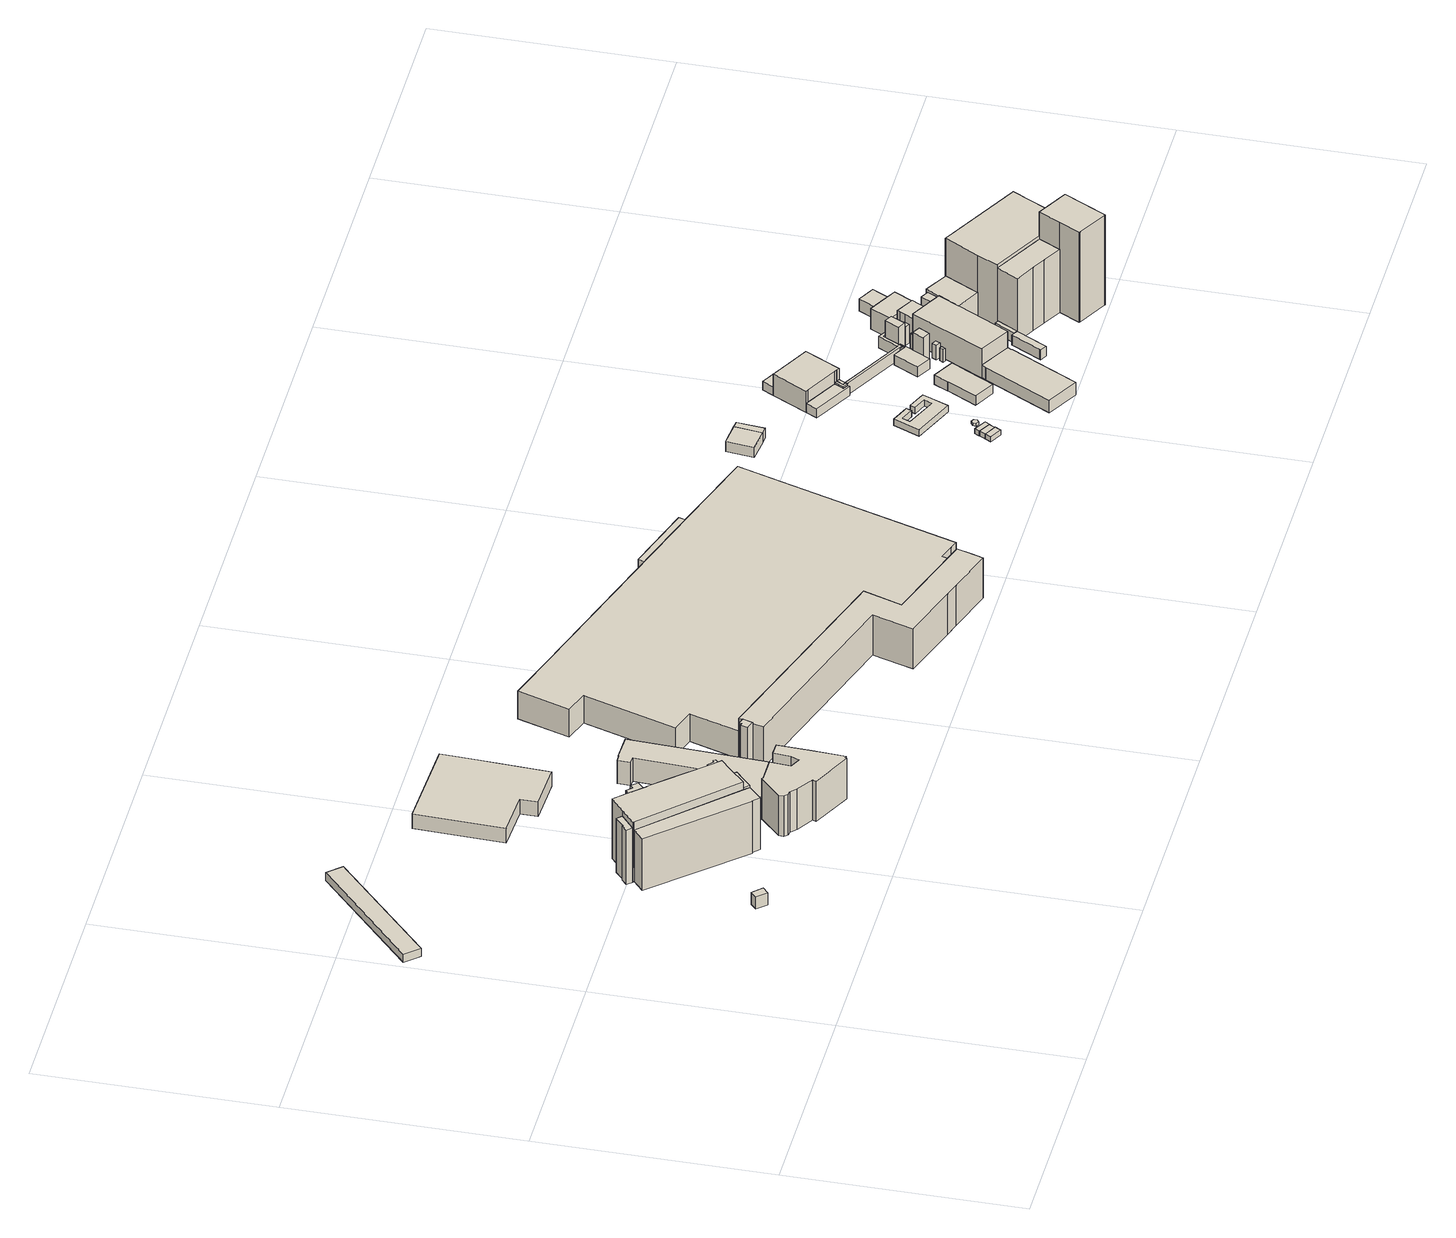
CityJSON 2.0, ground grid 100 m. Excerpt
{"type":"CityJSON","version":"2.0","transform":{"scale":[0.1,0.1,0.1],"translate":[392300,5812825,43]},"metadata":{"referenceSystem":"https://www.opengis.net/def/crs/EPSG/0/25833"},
"CityObjects":{
"building1":{"type":"Building","attributes":{"Gemeindeschluessel":"11000007","BezugspunktDach":"2200","function":"31001_2143","measuredHeight":3.82,"storeysAboveGround":1},"address":[{"country":"Germany","locality":"Berlin","thoroughfareNumber":"2 (1)","thoroughfareName":"Saalburgstraße"}],"geometry":[{"type":"Solid","lod":"1","boundaries":[[[[0,1,2,3]],[[4,5,6,7]],[[4,7,3,2]],[[5,4,2,1]],[[6,5,1,0]],[[7,6,0,3]]]]}]},
"building2":{"type":"Building","attributes":{"Gemeindeschluessel":"11000007","BezugspunktDach":"2200","function":"31001_2423","measuredHeight":5.84,"storeysAboveGround":1},"address":[{"country":"Germany","locality":"Berlin","thoroughfareNumber":"47 (10)","thoroughfareName":"Gottlieb-Dunkel-Straße"}],"geometry":[{"type":"Solid","lod":"1","boundaries":[[[[8,9,10,11]],[[12,13,14,15]],[[12,15,11,10]],[[13,12,10,9]],[[14,13,9,8]],[[15,14,8,11]]]]}]},
"building3":{"type":"Building","attributes":{"Gemeindeschluessel":"11000007","function":"31001_2111"},"address":[{"country":"Germany","locality":"Berlin","thoroughfareNumber":"3A (2)","thoroughfareName":"Saalburgstraße"}],"children":["building3-1","building3-2","building3-3","building3-4","building3-5","building3-6","building3-7"]},
"building3-1":{"type":"BuildingPart","attributes":{"BezugspunktDach":"2200","measuredHeight":31.88,"storeysAboveGround":6},"parents":["building3"],"geometry":[{"type":"MultiSurface","lod":"1","boundaries":[[[16,17,18,19,20,21,22,23,24,25,26,27,28]],[[29,30,31,32,33,34,35,36,37,38,39,40,41]],[[42,43,41,28,27]],[[30,29,27,26]],[[31,30,26,25]],[[44,45,31,25,24]],[[33,32,24,23]],[[46,47,48,33,23,22]],[[49,50,22,21]],[[35,34,51,52,53]],[[36,35,21,20]],[[54,55,20,19]],[[38,37,19,18]],[[39,56,57,58,38,18,17],[59,57,56,39]],[[60,61,62,17,16]],[[40,39,63,64]],[[41,40,16,28]],[[29,41,43,42]],[[65,32,31,45,44]],[[34,33,48,47,46]],[[53,52,51,50,49]],[[66,37,36,55,54]],[[59,39,56,57]],[[38,58,57,56]],[[64,63,62,61,60]]]}]},
"building3-2":{"type":"BuildingPart","attributes":{"BezugspunktDach":"2200","measuredHeight":26.46,"storeysAboveGround":6},"parents":["building3"],"geometry":[{"type":"Solid","lod":"1","boundaries":[[[[43,42,67,68,69,70]],[[71,72,73,29,41,74]],[[71,74,70,69]],[[72,71,69,68]],[[73,72,68,67]],[[29,73,67,42]],[[74,41,43,70]],[[41,29,42,43]]]]}]},
"building3-3":{"type":"BuildingPart","attributes":{"BezugspunktDach":"2200","measuredHeight":27.18,"storeysAboveGround":6},"parents":["building3"],"geometry":[{"type":"MultiSurface","lod":"1","boundaries":[[[75,76,77,78,58,57,59]],[[56,38,79,80,81,82,39]],[[79,38,58,78]],[[80,79,78,77]],[[81,80,77,76]],[[82,81,76,75]],[[39,82,83,63,62,84,75,59]],[[56,39,59,57]],[[56,57,58,38]],[[84,62,63,83]]]}]},
"building3-4":{"type":"BuildingPart","attributes":{"BezugspunktDach":"2200","measuredHeight":26.92,"storeysAboveGround":6},"parents":["building3"],"geometry":[{"type":"MultiSurface","lod":"1","boundaries":[[[85,48,47,86,87,88,89,90,45,44]],[[31,91,92,93,94,95,34,33,96,32]],[[91,31,45,90]],[[92,91,90,89]],[[93,92,89,88]],[[94,93,88,87]],[[95,94,87,86]],[[50,97,98,86,47]],[[34,95,99,51]],[[96,33,48,85]],[[32,96,85,44]],[[31,32,44,45]],[[51,99,98,97,50]],[[100,33,34,47,48]]]}]},
"building3-5":{"type":"BuildingPart","attributes":{"BezugspunktDach":"2200","measuredHeight":25.09,"storeysAboveGround":6},"parents":["building3"],"geometry":[{"type":"MultiSurface","lod":"1","boundaries":[[[101,102,103,84,61,104]],[[64,83,105,106,107,108]],[[64,108,104,61]],[[105,83,84,103]],[[106,105,103,102]],[[107,106,102,101]],[[108,107,101,104]],[[64,109,61,62,63]],[[63,62,84,83]]]}]},
"building3-6":{"type":"BuildingPart","attributes":{"BezugspunktDach":"2200","measuredHeight":3.7,"storeysAboveGround":6},"parents":["building3"],"geometry":[{"type":"MultiSurface","lod":"1","boundaries":[[[49,110,97,50]],[[99,111,52,51]],[[111,99,97,110]],[[52,111,110,49]],[[99,51,112,50,97]],[[52,113,49,50,51]]]}]},
"building3-7":{"type":"BuildingPart","attributes":{"BezugspunktDach":"2200","measuredHeight":26.46,"storeysAboveGround":6},"parents":["building3"],"geometry":[{"type":"Solid","lod":"1","boundaries":[[[[54,114,115,116,117,55]],[[118,119,120,121,37,36]],[[118,36,55,117]],[[119,118,117,116]],[[120,119,116,115]],[[121,120,115,114]],[[37,121,114,54]],[[36,37,54,55]]]]}]},
"building4":{"type":"Building","attributes":{"Gemeindeschluessel":"11000007","function":"31001_2310"},"address":[{"country":"Germany","locality":"Berlin","thoroughfareNumber":"3A","thoroughfareName":"Saalburgstraße"}],"children":["building4-1","building4-2","building4-3"]},
"building4-1":{"type":"BuildingPart","attributes":{"BezugspunktDach":"2200","measuredHeight":19.61,"storeysAboveGround":5},"parents":["building4"],"geometry":[{"type":"Solid","lod":"1","boundaries":[[[[122,123,124,125,126,127,128,129,130,131,132,133,134,135,136,137,138,139,140]],[[141,142,143,144,145,146,147,148,149,150,151,152,153,154,155,156,157,158,159]],[[141,159,140,139]],[[142,141,139,138]],[[143,142,138,137]],[[144,143,137,136]],[[145,144,136,135]],[[146,145,135,134]],[[147,146,134,133]],[[148,147,133,132]],[[149,148,132,131]],[[150,149,131,130]],[[151,150,130,129]],[[152,151,129,128]],[[153,152,128,127]],[[154,153,127,126]],[[155,154,126,125]],[[156,155,125,124]],[[157,156,124,123]],[[158,157,123,122]],[[159,158,122,140]]]]}]},
"building4-2":{"type":"BuildingPart","attributes":{"BezugspunktDach":"2200","measuredHeight":10.33,"storeysAboveGround":5},"parents":["building4"],"geometry":[{"type":"Solid","lod":"1","boundaries":[[[[160,161,162]],[[163,164,165]],[[163,165,162,161]],[[164,163,161,160]],[[165,164,160,162]]]]}]},
"building4-3":{"type":"BuildingPart","attributes":{"BezugspunktDach":"2200","measuredHeight":1.58,"storeysAboveGround":5},"parents":["building4"],"geometry":[{"type":"Solid","lod":"1","boundaries":[[[[166,167,168,169,170]],[[171,172,173,174,175]],[[171,175,170,169]],[[172,171,169,168]],[[173,172,168,167]],[[174,173,167,166]],[[175,174,166,170]]]]}]},
"building5":{"type":"Building","attributes":{"Gemeindeschluessel":"11000007","BezugspunktDach":"2200","function":"31001_2111","measuredHeight":6.93,"storeysAboveGround":1},"address":[{"country":"Germany","locality":"Berlin","thoroughfareNumber":"3","thoroughfareName":"Saalburgstraße"}],"geometry":[{"type":"Solid","lod":"1","boundaries":[[[[176,177,178,179,180,181,182,183]],[[184,185,186,187,188,189,190,191]],[[184,191,183,182]],[[185,184,182,181]],[[186,185,181,180]],[[187,186,180,179]],[[188,187,179,178]],[[189,188,178,177]],[[190,189,177,176]],[[191,190,176,183]]]]}]},
"building6":{"type":"Building","attributes":{"Gemeindeschluessel":"11000007","function":"31001_2111"},"address":[{"country":"Germany","locality":"Berlin","thoroughfareNumber":"3A (1)","thoroughfareName":"Saalburgstraße"}],"children":["building6-1","building6-2"]},
"building6-1":{"type":"BuildingPart","attributes":{"BezugspunktDach":"2200","measuredHeight":11.26,"storeysAboveGround":4},"parents":["building6"],"geometry":[{"type":"MultiSurface","lod":"1","boundaries":[[[192,162,161,193,194,195,196,197,198,199,200,201,202,203,204,205,206,207,208]],[[209,210,211,212,213,214,215,216,217,218,219,220,221,222,223,224,225,226,227]],[[228,229,208,207]],[[209,227,230,231]],[[232,228,207,206]],[[210,209,231,233,234]],[[211,210,235,233,236,237,232,206,205]],[[212,211,205,204]],[[213,212,204,203]],[[214,213,203,202]],[[215,214,202,201]],[[216,215,201,200]],[[217,216,200,199]],[[218,217,199,198]],[[219,218,198,197]],[[220,219,197,196]],[[221,220,196,195]],[[222,221,195,194]],[[223,222,194,193]],[[224,223,193,161]],[[225,224,161,162]],[[226,225,162,192]],[[227,226,192,208]],[[231,230,229,228]],[[234,233,231,228,232]],[[232,237,236,233,235]]]}]},
"building6-2":{"type":"BuildingPart","attributes":{"BezugspunktDach":"2200","measuredHeight":9.81,"storeysAboveGround":4},"parents":["building6"],"geometry":[{"type":"MultiSurface","lod":"1","boundaries":[[[238,239,229,228,232,237,240,241]],[[242,236,233,231,230,243,244,245]],[[242,245,241,240]],[[236,242,240,237]],[[243,230,229,239]],[[244,243,239,238]],[[245,244,238,241]],[[236,237,232,233]],[[233,246,232,228,231]],[[231,228,229,230]]]}]},
"building7":{"type":"Building","attributes":{"Gemeindeschluessel":"11000007","function":"31001_2143"},"address":[{"country":"Germany","locality":"Berlin","thoroughfareNumber":"4","thoroughfareName":"Saalburgstraße"}],"children":["building7-1","building7-2","building7-3","building7-4"]},
"building7-1":{"type":"BuildingPart","attributes":{"BezugspunktDach":"2200","measuredHeight":19.49,"storeysAboveGround":4},"parents":["building7"],"geometry":[{"type":"MultiSurface","lod":"1","boundaries":[[[247,248,249,250,251,252,253,254,255,256,257,258,259,260]],[[261,262,263,264,265,266,267,268,269,270,271,272,273,274]],[[262,261,275,276]],[[263,262,276,277,278]],[[264,263,257,256]],[[279,280,256,255]],[[266,281,279,255,254]],[[282,281,254,253]],[[268,267,283,284,285,286,253,252]],[[269,268,252,251]],[[270,269,251,250]],[[271,270,250,249]],[[272,271,249,248]],[[273,272,248,247]],[[274,273,247,260]],[[261,274,260,259]],[[276,275,259,258]],[[278,277,276,258,257]],[[265,264,280,279]],[[265,287,279,281,266]],[[267,266,288,281,282]],[[286,285,284,283]]]}]},
"building7-2":{"type":"BuildingPart","attributes":{"BezugspunktDach":"2200","measuredHeight":13.41,"storeysAboveGround":4},"parents":["building7"],"geometry":[{"type":"MultiSurface","lod":"1","boundaries":[[[289,280,279,281,282,290,291,292,293,294,295,296,297,298,299,300,301,302,303]],[[304,305,306,307,308,309,310,311,312,313,314,315,316,317,318,319,320,321,322]],[[304,322,303,302]],[[305,304,302,301]],[[306,305,301,300]],[[307,306,300,299]],[[308,307,299,298]],[[309,308,298,297]],[[310,309,297,296]],[[311,310,296,295]],[[312,311,295,294]],[[313,312,294,293]],[[314,313,293,292]],[[315,314,292,291]],[[323,324,291,290]],[[316,315,325,326]],[[317,316,290,282],[326,283,286,323]],[[318,317,267,266]],[[319,318,266,265]],[[320,319,327,265,264]],[[321,320,280,289]],[[322,321,289,303]],[[326,325,324,323]],[[286,283,326,323]],[[266,267,282,281]],[[265,266,281,279]],[[264,265,327,279,280,328]]]}]},
"building7-3":{"type":"BuildingPart","attributes":{"BezugspunktDach":"2200","measuredHeight":19.61,"storeysAboveGround":4},"parents":["building7"],"geometry":[{"type":"MultiSurface","lod":"1","boundaries":[[[329,330,331,332,333,334,335]],[[336,337,338,277,276,275,339]],[[336,339,335,334]],[[337,336,334,333]],[[338,337,333,332]],[[277,338,332,331]],[[258,257,277,331,330]],[[259,258,330,329]],[[339,275,329,335]],[[261,262,276,275,259]],[[276,277,257,258]],[[340,341,276]]]}]},
"building7-4":{"type":"BuildingPart","attributes":{"BezugspunktDach":"2200","measuredHeight":4.5,"storeysAboveGround":4},"parents":["building7"],"geometry":[{"type":"Solid","lod":"1","boundaries":[[[[342,324,323,286,285]],[[283,326,325,343,284]],[[343,325,324,342]],[[284,343,342,285]],[[283,284,285,286]],[[283,286,323,326]],[[326,323,324,325]]]]}]},
"building8":{"type":"Building","attributes":{"Gemeindeschluessel":"11000007","BezugspunktDach":"2200","function":"51009_1610","measuredHeight":7.38,"storeysAboveGround":0},"address":[{"country":"Germany","locality":"Berlin"}],"geometry":[{"type":"Solid","lod":"1","boundaries":[[[[344,345,346,347]],[[348,349,308,307]],[[348,307,347,346]],[[349,348,346,345]],[[308,349,345,344]],[[307,308,344,347]]]]}]},
"building9":{"type":"Building","attributes":{"Gemeindeschluessel":"11000007","BezugspunktDach":"2200","function":"51009_1610","measuredHeight":6.44,"storeysAboveGround":0},"address":[{"country":"Germany","locality":"Berlin"}],"geometry":[{"type":"Solid","lod":"1","boundaries":[[[[350,351,352,353,354,355]],[[349,356,357,358,309,308]],[[349,308,355,354]],[[356,349,354,353]],[[357,356,353,352]],[[358,357,352,351]],[[309,358,351,350]],[[308,309,350,355]]]]}]},
"building10":{"type":"Building","attributes":{"Gemeindeschluessel":"11000007","BezugspunktDach":"2200","function":"51009_1610","measuredHeight":4.78,"storeysAboveGround":0},"address":[{"country":"Germany","locality":"Berlin"}],"geometry":[{"type":"Solid","lod":"1","boundaries":[[[[359,360,361,362]],[[363,364,365,366]],[[363,366,362,361]],[[364,363,361,360]],[[365,364,360,359]],[[366,365,359,362]]]]}]},
"building11":{"type":"Building","attributes":{"Gemeindeschluessel":"11000007","BezugspunktDach":"2200","function":"51009_1610","measuredHeight":4.69,"storeysAboveGround":0},"address":[{"country":"Germany","locality":"Berlin"}],"geometry":[{"type":"Solid","lod":"1","boundaries":[[[[367,368,369,370]],[[358,371,310,309]],[[358,309,370,369]],[[371,358,369,368]],[[310,371,368,367]],[[309,310,367,370]]]]}]},
"building12":{"type":"Building","attributes":{"Gemeindeschluessel":"11000007","BezugspunktDach":"2200","function":"51009_1610","measuredHeight":5.01,"storeysAboveGround":0},"address":[{"country":"Germany","locality":"Berlin"}],"geometry":[{"type":"Solid","lod":"1","boundaries":[[[[372,373,374,375]],[[376,377,378,379]],[[376,379,375,374]],[[377,376,374,373]],[[378,377,373,372]],[[379,378,372,375]]]]}]},
"building13":{"type":"Building","attributes":{"Gemeindeschluessel":"11000008","BezugspunktDach":"2200","function":"31001_2463","measuredHeight":2.29,"storeysAboveGround":1},"address":[{"country":"Germany","locality":"Berlin","thoroughfareNumber":"1 (10)","thoroughfareName":"Cafeastraße"}],"geometry":[{"type":"Solid","lod":"1","boundaries":[[[[380,381,382,383,384,385]],[[386,387,388,389,390,391]],[[386,391,385,384]],[[387,386,384,383]],[[388,387,383,382]],[[389,388,382,381]],[[390,389,381,380]],[[391,390,380,385]]]]}]},
"building14":{"type":"Building","attributes":{"Gemeindeschluessel":"11000008","BezugspunktDach":"2200","function":"31001_2140","measuredHeight":2.41,"storeysAboveGround":1},"address":[{"country":"Germany","locality":"Berlin","thoroughfareNumber":"1 (11)","thoroughfareName":"Cafeastraße"}],"geometry":[{"type":"Solid","lod":"1","boundaries":[[[[382,392,393,383]],[[394,395,396,397]],[[394,397,383,393]],[[395,394,393,392]],[[396,395,392,382]],[[397,396,382,383]]]]}]},
"building15":{"type":"Building","attributes":{"Gemeindeschluessel":"11000008","BezugspunktDach":"2200","function":"31001_2100","measuredHeight":2.4,"storeysAboveGround":1},"address":[{"country":"Germany","locality":"Berlin","thoroughfareNumber":"1 (12)","thoroughfareName":"Cafeastraße"}],"geometry":[{"type":"Solid","lod":"1","boundaries":[[[[393,392,398,399,400,401]],[[402,403,404,405,406,407]],[[402,407,401,400]],[[403,402,400,399]],[[404,403,399,398]],[[405,404,398,392]],[[406,405,392,393]],[[407,406,393,401]]]]}]},
"building16":{"type":"Building","attributes":{"Gemeindeschluessel":"11000007","BezugspunktDach":"2200","function":"31001_2130","measuredHeight":4.73,"storeysAboveGround":1},"address":[{"country":"Germany","locality":"Berlin","thoroughfareNumber":"4 (1)","thoroughfareName":"Saalburgstraße"}],"geometry":[{"type":"Solid","lod":"1","boundaries":[[[[408,409,373,372]],[[410,411,412,413]],[[410,413,372,373]],[[411,410,373,409]],[[412,411,409,408]],[[413,412,408,372]]]]}]},
"building17":{"type":"Building","attributes":{"Gemeindeschluessel":"11000008","BezugspunktDach":"2200","function":"31001_2200","measuredHeight":1.31,"storeysAboveGround":1},"address":[{"country":"Germany","locality":"Berlin","thoroughfareNumber":"1 (15)","thoroughfareName":"Cafeastraße"}],"geometry":[{"type":"Solid","lod":"1","boundaries":[[[[414,415,416,417,418,419]],[[420,421,422,423,424,425]],[[420,425,419,418]],[[421,420,418,417]],[[422,421,417,416]],[[423,422,416,415]],[[424,423,415,414]],[[425,424,414,419]]]]}]},
"building18":{"type":"Building","attributes":{"Gemeindeschluessel":"11000008","BezugspunktDach":"2200","function":"31001_2200","measuredHeight":3.05,"storeysAboveGround":1},"address":[{"country":"Germany","locality":"Berlin","thoroughfareNumber":"1 (63)","thoroughfareName":"Cafeastraße"}],"geometry":[{"type":"Solid","lod":"1","boundaries":[[[[426,427,428,429,430,431,432,433,434,435,436,437]],[[438,439,440,441,442,443,444,445,446,447,448,449]],[[438,449,437,436]],[[439,438,436,435]],[[440,439,435,434]],[[441,440,434,433]],[[442,441,433,432]],[[443,442,432,431]],[[444,443,431,430]],[[445,444,430,429]],[[446,445,429,428]],[[447,446,428,427]],[[448,447,427,426]],[[449,448,426,437]]]]}]},
"building19":{"type":"Building","attributes":{"Gemeindeschluessel":"11000008","BezugspunktDach":"2200","function":"31001_2141","measuredHeight":4.33,"storeysAboveGround":1},"address":[{"country":"Germany","locality":"Berlin","thoroughfareNumber":"1 (4)","thoroughfareName":"Cafeastraße"}],"geometry":[{"type":"Solid","lod":"1","boundaries":[[[[450,451,452,453,454,455,456,457,458,459]],[[460,461,462,463,464,465,466,467,468,469]],[[460,469,459,458]],[[461,460,458,457]],[[462,461,457,456]],[[463,462,456,455]],[[464,463,455,454]],[[465,464,454,453]],[[466,465,453,452]],[[467,466,452,451]],[[468,467,451,450]],[[469,468,450,459]]]]}]},
"building20":{"type":"Building","attributes":{"Gemeindeschluessel":"11000008","function":"31001_2580"},"address":[{"country":"Germany","locality":"Berlin","thoroughfareNumber":"1 (64)","thoroughfareName":"Cafeastraße"}],"children":["building20-1","building20-2","building20-3","building20-4","building20-5","building20-6"]},
"building20-1":{"type":"BuildingPart","attributes":{"BezugspunktDach":"2200","measuredHeight":5.55,"storeysAboveGround":3},"parents":["building20"],"geometry":[{"type":"MultiSurface","lod":"1","boundaries":[[[470,471,472,473,474,475,476,477]],[[478,479,480,481,482,483,484,485]],[[486,487,477,476]],[[478,485,488,489]],[[479,478,476,475]],[[480,479,475,474]],[[481,480,474,473]],[[482,481,473,472]],[[483,482,472,471]],[[484,483,471,470]],[[485,484,470,477]],[[489,488,487,486]]]}]},
"building20-2":{"type":"BuildingPart","attributes":{"BezugspunktDach":"2200","measuredHeight":4.12,"storeysAboveGround":3},"parents":["building20"],"geometry":[{"type":"MultiSurface","lod":"1","boundaries":[[[490,491,492,493]],[[494,495,496,497]],[[494,497,493,492]],[[495,494,492,491]],[[496,495,491,490]],[[498,499,493,497]],[[500,501,499,498]],[[496,502,490,501,500]]]}]},
"building20-3":{"type":"BuildingPart","attributes":{"BezugspunktDach":"2200","measuredHeight":5.03,"storeysAboveGround":3},"parents":["building20"],"geometry":[{"type":"MultiSurface","lod":"1","boundaries":[[[486,503,504,505]],[[506,507,489,508]],[[506,509,507]],[[489,507,503,486]],[[508,505,504,506]],[[507,509,510,503]],[[504,510,509,506]],[[489,486,505,508]]]}]},
"building20-4":{"type":"BuildingPart","attributes":{"BezugspunktDach":"2200","measuredHeight":4.38,"storeysAboveGround":3},"parents":["building20"],"geometry":[{"type":"MultiSurface","lod":"1","boundaries":[[[511,512,513,514,515,516]],[[517,518,519,488,520,521]],[[517,521,516,515]],[[517,515,517,522,518]],[[519,518,523,518,519,524]],[[520,488,512,511]],[[521,520,511,516]],[[518,522,525,514]],[[525,522,517,515]],[[524,519,518,523,514,513]],[[488,519,526,513,512]]]}]},
"building20-5":{"type":"BuildingPart","attributes":{"BezugspunktDach":"2200","measuredHeight":10.56,"storeysAboveGround":3},"parents":["building20"],"geometry":[{"type":"MultiSurface","lod":"1","boundaries":[[[527,528,529,530,531,532,533,534,535,536]],[[537,538,539,540,507,509,506,541,522,517]],[[537,517,536,535]],[[499,493,535,534]],[[538,537,497,498]],[[501,499,498,500,539,538,534,533]],[[540,539,533,532],[496,490,501,500]],[[507,540,532,531]],[[510,503,507,531,530]],[[504,510,509,530,529]],[[542,504,529,528]],[[525,514,518,541,528,527]],[[515,525,522,527,536]],[[498,497,493,499]],[[500,498,499,501]],[[501,490,496,500]],[[509,507,503,510]],[[506,509,510,504]],[[541,506,543,504,542]],[[522,518,514,525]],[[517,522,525,515]]]}]},
"building20-6":{"type":"BuildingPart","attributes":{"BezugspunktDach":"2200","measuredHeight":5.03,"storeysAboveGround":3},"parents":["building20"],"geometry":[{"type":"MultiSurface","lod":"1","boundaries":[[[487,486,505,504,544,545]],[[518,506,508,489,488,519]],[[518,514,513,545,544]],[[506,518,544,542,541,506,504]],[[489,508,489,486]],[[546,513,512,487,545]],[[519,513,514,518]],[[504,506,541,542]],[[508,506,504,505]],[[505,486,489,508]],[[488,489,486,487]],[[519,488,512,513,546]]]}]},
"building21":{"type":"Building","attributes":{"Gemeindeschluessel":"11000008","BezugspunktDach":"2200","function":"31001_2520","measuredHeight":4.83,"storeysAboveGround":1},"address":[{"country":"Germany","locality":"Berlin","thoroughfareNumber":"1 (3)","thoroughfareName":"Cafeastraße"}],"geometry":[{"type":"Solid","lod":"1","boundaries":[[[[547,548,549,550]],[[551,552,553,554]],[[551,554,550,549]],[[552,551,549,548]],[[553,552,548,547]],[[554,553,547,550]]]]}]},
"building22":{"type":"Building","attributes":{"Gemeindeschluessel":"11000008","BezugspunktDach":"2200","function":"31001_2200","measuredHeight":6.12,"storeysAboveGround":1},"address":[{"country":"Germany","locality":"Berlin","thoroughfareNumber":"1 (17)","thoroughfareName":"Cafeastraße"}],"geometry":[{"type":"Solid","lod":"1","boundaries":[[[[555,556,557,558]],[[559,560,561,562]],[[559,562,558,557]],[[560,559,557,556]],[[561,560,556,555]],[[562,561,555,558]]]]}]},
"building23":{"type":"Building","attributes":{"Gemeindeschluessel":"11000008","BezugspunktDach":"2200","function":"31001_2200","measuredHeight":12.8,"storeysAboveGround":4},"address":[{"country":"Germany","locality":"Berlin","thoroughfareNumber":"1 (19)","thoroughfareName":"Cafeastraße"}],"geometry":[{"type":"Solid","lod":"1","boundaries":[[[[563,564,565,566]],[[567,568,569,570]],[[567,570,566,565]],[[568,567,565,564]],[[569,568,564,563]],[[570,569,563,566]]]]}]},
"building24":{"type":"Building","attributes":{"Gemeindeschluessel":"11000008","BezugspunktDach":"2200","function":"31001_2200","measuredHeight":6.93,"storeysAboveGround":2},"address":[{"country":"Germany","locality":"Berlin","thoroughfareNumber":"1 (18)","thoroughfareName":"Cafeastraße"}],"geometry":[{"type":"Solid","lod":"1","boundaries":[[[[571,572,573,574]],[[575,576,577,578]],[[575,578,574,573]],[[576,575,573,572]],[[577,576,572,571]],[[578,577,571,574]]]]}]},
"building25":{"type":"Building","attributes":{"Gemeindeschluessel":"11000008","BezugspunktDach":"2200","function":"31001_2523","measuredHeight":5.35,"storeysAboveGround":0},"address":[{"country":"Germany","locality":"Berlin","thoroughfareNumber":"1 (20)","thoroughfareName":"Cafeastraße"}],"geometry":[{"type":"Solid","lod":"1","boundaries":[[[[579,580,581,582]],[[583,584,585,586]],[[583,586,582,581]],[[584,583,581,580]],[[585,584,580,579]],[[586,585,579,582]]]]}]},
"building26":{"type":"Building","attributes":{"Gemeindeschluessel":"11000008","BezugspunktDach":"2200","function":"51009_1610","measuredHeight":5.12,"storeysAboveGround":0},"address":[{"country":"Germany","locality":"Berlin"}],"geometry":[{"type":"Solid","lod":"1","boundaries":[[[[587,588,589,590,591,592,593,594,595,596]],[[597,598,599,600,601,602,603,604,605,606]],[[597,606,596,595]],[[598,597,595,594]],[[599,598,594,593]],[[600,599,593,592]],[[601,600,592,591]],[[602,601,591,590]],[[603,602,590,589]],[[604,603,589,588]],[[605,604,588,587]],[[606,605,587,596]]]]}]},
"building27":{"type":"Building","attributes":{"Gemeindeschluessel":"11000008","BezugspunktDach":"2200","function":"31001_2200","measuredHeight":6.98,"storeysAboveGround":2},"address":[{"country":"Germany","locality":"Berlin","thoroughfareNumber":"1 (21)","thoroughfareName":"Cafeastraße"}],"geometry":[{"type":"Solid","lod":"1","boundaries":[[[[607,608,609,610]],[[611,612,613,614]],[[611,614,610,609]],[[612,611,609,608]],[[613,612,608,607]],[[614,613,607,610]]]]}]},
"building28":{"type":"Building","attributes":{"Gemeindeschluessel":"11000008","BezugspunktDach":"2200","function":"31001_2200","measuredHeight":13.88,"storeysAboveGround":4},"address":[{"country":"Germany","locality":"Berlin","thoroughfareNumber":"1 (23)","thoroughfareName":"Cafeastraße"}],"geometry":[{"type":"Solid","lod":"1","boundaries":[[[[615,616,617,618,619]],[[620,621,622,623,624]],[[620,624,619,618]],[[621,620,618,617]],[[622,621,617,616]],[[623,622,616,615]],[[624,623,615,619]]]]}]},
"building29":{"type":"Building","attributes":{"Gemeindeschluessel":"11000008","BezugspunktDach":"2200","function":"31001_2200","measuredHeight":9.06,"storeysAboveGround":2},"address":[{"country":"Germany","locality":"Berlin","thoroughfareNumber":"1 (22)","thoroughfareName":"Cafeastraße"}],"geometry":[{"type":"Solid","lod":"1","boundaries":[[[[625,626,627,628]],[[629,630,631,632]],[[629,632,628,627]],[[630,629,627,626]],[[631,630,626,625]],[[632,631,625,628]]]]}]},
"building30":{"type":"Building","attributes":{"Gemeindeschluessel":"11000008","BezugspunktDach":"2200","function":"51009_1610","measuredHeight":5,"storeysAboveGround":0},"address":[{"country":"Germany","locality":"Berlin"}],"geometry":[{"type":"Solid","lod":"1","boundaries":[[[[633,634,635,636,637]],[[638,639,640,601,600]],[[638,600,637,636]],[[639,638,636,635]],[[640,639,635,634]],[[601,640,634,633]],[[600,601,633,637]]]]}]},
"building31":{"type":"Building","attributes":{"Gemeindeschluessel":"11000008","function":"31001_2111"},"address":[{"country":"Germany","locality":"Berlin","thoroughfareNumber":"1 (26)","thoroughfareName":"Cafeastraße"}],"children":["building31-1","building31-2","building31-3","building31-4","building31-5","building31-6"]},
"building31-1":{"type":"BuildingPart","attributes":{"BezugspunktDach":"2200","measuredHeight":33.24,"storeysAboveGround":7},"parents":["building31"],"geometry":[{"type":"MultiSurface","lod":"1","boundaries":[[[641,642,643,644,645,646,647,648,649,650,651,652,653,654]],[[655,656,657,658,659,660,661,662,663,664,665,666,667,668]],[[655,668,654,653]],[[656,669,670,653,652]],[[657,656,652,651]],[[658,657,651,650]],[[659,658,650,649]],[[660,659,649,648]],[[661,660,648,647]],[[662,661,647,646]],[[663,662,646,645]],[[664,663,645,644]],[[665,664,644,643]],[[666,665,643,642]],[[667,666,671,672,673]],[[668,674,675,676,641,654]],[[655,670,669,656]],[[673,672,671,642,641]],[[667,676,675,674,668]]]}]},
"building31-2":{"type":"BuildingPart","attributes":{"BezugspunktDach":"2200","measuredHeight":30.52,"storeysAboveGround":7},"parents":["building31"],"geometry":[{"type":"MultiSurface","lod":"1","boundaries":[[[677,678,679,675,674,680]],[[668,667,681,682,683,684]],[[668,684,680,674]],[[681,667,685,672,686,679]],[[682,681,679,678]],[[683,682,678,677]],[[684,683,677,680]],[[687,667,668,688,674,675]],[[675,679,686,672,685]]]}]},
"building31-3":{"type":"BuildingPart","attributes":{"BezugspunktDach":"2200","measuredHeight":13.88,"storeysAboveGround":7},"parents":["building31"],"geometry":[{"type":"MultiSurface","lod":"1","boundaries":[[[670,669,689,690,691,692]],[[693,694,695,656,655,696]],[[694,690,691,690]],[[695,694,690,689]],[[656,695,689,669]],[[696,655,670,692]],[[693,696,697,692,691]],[[693,691,690,694]],[[655,656,669,670]]]}]},
"building31-4":{"type":"BuildingPart","attributes":{"BezugspunktDach":"2200","measuredHeight":43.64,"storeysAboveGround":7},"parents":["building31"],"geometry":[{"type":"MultiSurface","lod":"1","boundaries":[[[698,699,700,701,702,703,704,705]],[[686,672,671,706,707,708,709,710]],[[686,710,705,704]],[[675,679,686,704,703]],[[711,642,641,703,702]],[[706,671,702,701]],[[707,706,701,700]],[[708,707,700,699]],[[709,708,699,698]],[[710,709,698,705]],[[672,686,679,675]],[[671,672,641,642,711]]]}]},
"building31-5":{"type":"BuildingPart","attributes":{"BezugspunktDach":"2200","measuredHeight":6.09,"storeysAboveGround":7},"parents":["building31"],"geometry":[{"type":"MultiSurface","lod":"1","boundaries":[[[712,713,714,715,716,717,718,719]],[[720,721,722,723,724,725,726,727]],[[720,727,719,718]],[[721,720,718,717]],[[722,721,717,716]],[[723,722,716,722,723,715]],[[724,723,715,714]],[[725,724,714,713]],[[726,725,713,712]],[[727,726,712,719]]]}]},
"building31-6":{"type":"BuildingPart","attributes":{"BezugspunktDach":"2200","measuredHeight":13.83,"storeysAboveGround":7},"parents":["building31"],"geometry":[{"type":"Solid","lod":"1","boundaries":[[[[728,729,730,692,691,690,731,732,733,734,735]],[[736,737,738,739,694,693,696,740,723,722,741]],[[736,741,735,734]],[[737,736,734,733]],[[738,737,733,732]],[[739,738,732,731]],[[696,693,696,692]],[[740,696,692,730]],[[723,740,730,729]],[[722,716,715,723,729,728]],[[741,722,728,735]],[[694,739,731,690]],[[693,694,690,691]],[[691,692,696,693]],[[723,715,716,722]]]]}]},
"building32":{"type":"Building","attributes":{"Gemeindeschluessel":"11000008","BezugspunktDach":"2200","function":"31001_2111","measuredHeight":12.11,"storeysAboveGround":3},"address":[{"country":"Germany","locality":"Berlin","thoroughfareNumber":"1 (16)","thoroughfareName":"Cafeastraße"}],"geometry":[{"type":"Solid","lod":"1","boundaries":[[[[742,743,744,745,746,747,748,749]],[[750,482,481,751,752,753,737,736]],[[750,736,749,748]],[[482,750,748,747]],[[481,482,747,746]],[[751,481,746,745]],[[752,751,745,744]],[[753,752,744,743]],[[737,753,743,742]],[[736,737,742,749]]]]}]},
"building33":{"type":"Building","attributes":{"Gemeindeschluessel":"11000008","BezugspunktDach":"2200","function":"31001_2140","measuredHeight":13.82,"storeysAboveGround":2},"address":[{"country":"Germany","locality":"Berlin","thoroughfareNumber":"1 (52)","thoroughfareName":"Cafeastraße"}],"geometry":[{"type":"Solid","lod":"1","boundaries":[[[[731,754,755,732]],[[756,757,739,738]],[[756,738,732,755]],[[757,756,755,754]],[[739,757,754,731]],[[738,739,731,732]]]]}]},
"building34":{"type":"Building","attributes":{"Gemeindeschluessel":"11000008","BezugspunktDach":"2200","function":"31001_2580","measuredHeight":9.94,"storeysAboveGround":3},"address":[{"country":"Germany","locality":"Berlin","thoroughfareNumber":"1 (24)","thoroughfareName":"Cafeastraße"}],"geometry":[{"type":"Solid","lod":"1","boundaries":[[[[758,759,760,761,762,763,764]],[[765,766,767,768,752,751,769]],[[765,769,764,763]],[[766,765,763,762]],[[767,766,762,761]],[[768,767,761,760]],[[752,768,760,759]],[[751,752,759,758]],[[769,751,758,764]]]]}]},
"building35":{"type":"Building","attributes":{"Gemeindeschluessel":"11000008","BezugspunktDach":"2200","function":"31001_2580","measuredHeight":5.8,"storeysAboveGround":2},"address":[{"country":"Germany","locality":"Berlin","thoroughfareNumber":"1 (25)","thoroughfareName":"Cafeastraße"}],"geometry":[{"type":"Solid","lod":"1","boundaries":[[[[770,771,772,773]],[[774,775,767,766]],[[774,766,773,772]],[[775,774,772,771]],[[767,775,771,770]],[[766,767,770,773]]]]}]}
},
"vertices":[
[59,1673,61],[513,2087,61],[459,2146,61],[4,1731,61],[459,2146,23],[513,2087,23],[59,1673,23],[4,1731,23],
[704,433,68],[731,457,68],[692,496,68],[666,473,68],[692,496,9],[731,457,9],[704,433,9],[666,473,9],
[730,974,303],[1080,616,303],[1153,687,303],[1198,729,303],[1166,763,303],[1033,908,303],[970,977,303],[968,975,303],[919,1028,303],[920,1029,303],[860,1091,303],[792,1034,303],[726,979,303],[792,1034,13],[860,1091,13],[920,1029,13],[919,1028,13],[968,975,13],[970,977,13],[1033,908,13],[1166,763,13],[1198,729,13],[1153,687,13],[1080,616,13],[730,974,13],[726,979,13],[792,1034,277],[726,979,277],[919,1028,279],[920,1029,279],[970,977,207],[970,977,279],[968,975,279],[1033,908,54],[970,977,54],[970,977,17],[1033,908,17],[1033,908,27],[1198,729,277],[1166,763,277],[1117,651,13],[1117,651,275],[1153,687,275],[1080,616,275],[730,974,83],[730,974,266],[1080,616,266],[1080,616,15],[730,974,15],[919,1028,220],[1198,729,215],
[773,1054,277],[734,1019,277],[730,1022,277],[705,999,277],[730,1022,13],[734,1019,13],[773,1054,13],[705,999,13],
[1100,595,275],[1137,629,275],[1170,660,275],[1174,664,275],[1174,664,13],[1170,660,13],[1137,629,13],[1100,595,13],[1100,595,15],[1100,595,266],
[935,994,279],[1016,1022,279],[993,1047,279],[991,1049,279],[977,1036,279],[956,1059,279],[956,1059,13],[977,1036,13],[991,1049,13],[993,1047,13],[1016,1022,13],[935,994,13],[1016,1022,54],[1016,1022,48],[1016,1022,17],[968,975,118],
[1011,565,266],[1015,567,266],[1041,540,266],[679,929,266],[1041,540,15],[1015,567,15],[1011,565,15],[679,929,15],[730,974,109],
[1078,954,54],[1078,954,17],[970,977,41],[1033,908,44],
[1232,762,277],[1226,769,277],[1217,765,277],[1193,786,277],[1193,786,13],[1217,765,13],[1226,769,13],[1232,762,13],
[1166,457,206],[1184,454,206],[1209,430,206],[1281,385,206],[1275,370,206],[1447,286,206],[1451,294,206],[1460,291,206],[1466,431,206],[1471,574,206],[1419,575,206],[1413,500,206],[1397,464,206],[1351,486,206],[1357,575,206],[1250,576,206],[1246,580,206],[1153,492,206],[1152,472,206],[1153,492,10],[1246,580,10],[1250,576,10],[1357,575,10],[1351,486,10],[1397,464,10],[1413,500,10],[1419,575,10],[1471,574,10],[1466,431,10],[1460,291,10],[1451,294,10],[1447,286,10],[1275,370,10],[1281,385,10],[1209,430,10],[1184,454,10],[1166,457,10],[1152,472,10],
[1351,486,118],[1357,575,118],[1250,576,118],[1357,575,15],[1351,486,15],[1250,576,15],
[1466,431,25],[1471,574,25],[1419,575,25],[1413,500,25],[1397,464,25],[1413,500,9],[1419,575,9],[1471,574,9],[1466,431,9],[1397,464,9],
[1063,1506,84],[1062,1432,84],[1266,1425,84],[1275,1634,84],[1282,1788,84],[1285,1878,84],[878,1895,84],[865,1516,84],[878,1895,14],[1285,1878,14],[1282,1788,14],[1275,1634,14],[1266,1425,14],[1062,1432,14],[1063,1506,14],[865,1516,14],
[1246,580,118],[1419,575,118],[1471,574,118],[1494,1182,118],[1382,1186,118],[1382,1183,118],[1351,1182,118],[1349,1128,118],[1379,1126,118],[1364,747,118],[1332,746,118],[1331,719,118],[1310,718,118],[1290,698,118],[1285,691,118],[1292,682,118],[1219,608,118],[1292,682,6],[1285,691,6],[1290,698,6],[1310,718,6],[1331,719,6],[1332,746,6],[1364,747,6],[1379,1126,6],[1349,1128,6],[1351,1182,6],[1382,1183,6],[1382,1186,6],[1494,1182,6],[1471,574,6],[1419,575,6],[1357,575,6],[1250,576,6],[1246,580,6],[1219,608,6],[1292,682,113],[1219,608,113],[1219,608,15],[1292,682,15],[1285,691,113],[1285,691,15],[1285,691,31],[1285,691,69],[1290,698,15],[1290,698,113],
[1174,664,113],[1170,660,113],[1232,762,113],[1153,687,113],[1232,762,15],[1170,660,15],[1174,664,15],[1153,687,15],[1285,691,68],
[2392,396,199],[2339,222,199],[2590,142,199],[2654,122,199],[2851,60,199],[2868,113,199],[2886,172,199],[2481,301,199],[2536,466,199],[1618,756,199],[1613,739,199],[1610,729,199],[1599,696,199],[1585,650,199],[1599,696,4],[1610,729,4],[1613,739,4],[1618,756,4],[2536,466,4],[2481,301,4],[2886,172,4],[2868,113,4],[2851,60,4],[2654,122,4],[2590,142,4],[2339,222,4],[2392,396,4],[1585,650,4],[1599,696,6],[1610,729,6],[1613,739,6],[1613,739,187],[2536,466,137],[1618,756,137],[2481,301,137],[2886,172,137],[2886,172,5],[2868,113,5],[2868,113,50],[2886,172,50],[2536,466,101],[2481,301,61],
[1686,968,137],[2906,235,137],[2971,214,137],[3006,203,137],[3008,209,137],[3247,965,137],[3304,1144,137],[3293,1147,137],[2996,1241,137],[2692,1336,137],[1887,1589,137],[1682,1654,137],[1609,1432,137],[1712,1398,137],[1585,1001,137],[1712,1398,3],[1609,1432,3],[1682,1654,3],[1887,1589,3],[2692,1336,3],[2996,1241,3],[3293,1147,3],[3304,1144,3],[3247,965,3],[3008,209,3],[3006,203,3],[2971,214,3],[2906,235,3],[2886,172,3],[2481,301,3],[2536,466,3],[1618,756,3],[1686,968,3],[1585,1001,3],[2906,235,50],[2971,214,50],[2971,214,5],[2906,235,5],[2536,466,74],[1618,756,69],
[1599,696,202],[1610,729,202],[1613,739,202],[1586,747,202],[1583,737,202],[1574,740,202],[1564,709,202],[1574,740,6],[1583,737,6],[1586,747,6],[1564,709,6],[1610,729,151],[1610,729,156],
[2933,93,50],[2933,93,5],
[2692,1336,77],[2698,1354,77],[1894,1610,77],[1887,1589,77],[1894,1610,3],[2698,1354,3],
[2996,1241,67],[3002,1260,67],[3019,1314,67],[2717,1408,67],[2698,1354,67],[2692,1336,67],[2717,1408,3],[3019,1314,3],[3002,1260,3],
[3029,201,52],[3266,958,52],[3247,965,52],[3008,209,52],[3247,965,4],[3266,958,4],[3029,201,4],[3008,209,4],
[3293,1147,50],[3299,1167,50],[3002,1260,50],[2996,1241,50],[3299,1167,3],
[3646,1121,56],[3660,1240,56],[3559,1250,56],[3546,1133,56],[3559,1250,6],[3660,1240,6],[3646,1121,6],[3546,1133,6],
[3906,228,27],[3920,254,27],[3918,255,27],[3870,281,27],[3867,282,27],[3853,256,27],[3867,282,4],[3870,281,4],[3918,255,4],[3920,254,4],[3906,228,4],[3853,256,4],
[3932,280,27],[3883,307,27],[3883,307,2],[3932,280,2],[3918,255,2],[3870,281,2],
[3934,279,27],[3946,300,27],[3893,329,27],[3881,308,27],[3893,329,3],[3946,300,3],[3934,279,3],[3932,280,3],[3883,307,3],[3881,308,3],
[3677,1118,56],[3689,1237,56],[3660,1240,9],[3689,1237,9],[3677,1118,9],[3646,1121,9],
[3940,334,17],[3953,327,17],[3965,335,17],[3965,349,17],[3952,357,17],[3940,349,17],[3952,357,4],[3965,349,4],[3965,335,4],[3953,327,4],[3940,334,4],[3940,349,4],
[4009,462,33],[4056,574,33],[3978,607,33],[3968,584,33],[4024,561,33],[4010,527,33],[3874,584,33],[3888,618,33],[3945,594,33],[3954,617,33],[3876,649,33],[3828,537,33],[3876,649,3],[3954,617,3],[3945,594,3],[3888,618,3],[3874,584,3],[4010,527,3],[4024,561,3],[3968,584,3],[3978,607,3],[4056,574,3],[4009,462,3],[3828,537,3],
[4167,319,45],[4235,446,45],[4236,446,45],[4268,505,45],[4267,506,45],[4177,555,45],[4175,555,45],[4143,494,45],[4144,493,45],[4077,368,45],[4144,493,1],[4143,494,1],[4175,555,1],[4177,555,1],[4267,506,1],[4268,505,1],[4236,446,1],[4235,446,1],[4167,319,1],[4077,368,1],
[4318,716,56],[4364,803,56],[4454,755,56],[4460,766,56],[4359,820,56],[4313,733,56],[4038,880,56],[4032,868,56],[4038,880,1],[4313,733,1],[4359,820,1],[4460,766,1],[4454,755,1],[4364,803,1],[4318,716,1],[4032,868,1],[4038,880,54],[4032,868,54],[4032,868,3],[4038,880,3],
[4134,1059,45],[4160,1107,45],[3987,1199,45],[3962,1151,45],[3987,1199,4],[4160,1107,4],[4134,1059,4],[3962,1151,4],[3972,1145,4],[3972,1145,45],[4124,1065,4],[4124,1065,45],[4134,1059,44],
[4054,908,54],[4042,915,54],[4026,886,54],[4042,915,3],[4054,908,3],[4026,886,3],[4043,914,3],[4043,914,54],
[4028,860,47],[4032,868,47],[4009,881,47],[4030,921,47],[3881,1000,47],[3856,952,47],[3881,1000,3],[4030,921,3],[4009,881,3],[4028,860,3],[3856,952,3],[3892,995,3],[4030,921,9],[4009,881,37],[3892,995,47],[4009,881,14],
[3892,995,107],[4031,921,107],[4042,915,107],[4043,914,107],[4054,908,107],[4134,1059,107],[4124,1065,107],[3972,1145,107],[3962,1151,107],[3881,1000,107],[3962,1151,3],[3972,1145,3],[4124,1065,3],[4134,1059,3],[4031,921,3],[4031,921,54],[4042,915,29],
[4030,921,54],[4009,881,54],[4009,881,23],
[4269,594,50],[4327,703,50],[4264,736,50],[4206,628,50],[4264,736,1],[4327,703,1],[4269,594,1],[4206,628,1],
[4332,547,63],[4340,563,63],[4330,568,63],[4322,553,63],[4330,568,1],[4340,563,1],[4332,547,1],[4322,553,1],
[4327,609,129],[4352,656,129],[4318,674,129],[4293,627,129],[4318,674,1],[4352,656,1],[4327,609,1],[4293,627,1],
[4351,572,71],[4361,592,71],[4342,602,71],[4331,582,71],[4342,602,1],[4361,592,1],[4351,572,1],[4331,582,1],
[4323,710,55],[4332,727,55],[4312,737,55],[4304,721,55],[4312,737,1],[4332,727,1],[4323,710,1],[4304,721,1],
[4449,170,50],[4451,175,50],[4517,297,50],[4518,300,50],[4519,302,50],[4505,310,50],[4492,318,50],[4489,312,50],[4423,190,50],[4420,185,50],[4423,190,2],[4489,312,2],[4492,318,2],[4505,310,2],[4519,302,2],[4518,300,2],[4517,297,2],[4451,175,2],[4449,170,2],[4420,185,2],
[4388,678,71],[4395,693,71],[4385,699,71],[4377,683,71],[4385,699,1],[4395,693,1],[4388,678,1],[4377,683,1],
[4370,718,130],[4386,749,130],[4402,779,130],[4371,796,130],[4338,734,130],[4371,796,1],[4402,779,1],[4386,749,1],[4370,718,1],[4338,734,1],
[4415,710,92],[4427,733,92],[4408,743,92],[4396,720,92],[4408,743,1],[4427,733,1],[4415,710,1],[4396,720,1],
[4519,302,52],[4522,308,52],[4566,389,52],[4551,397,52],[4505,310,52],[4551,397,2],[4566,389,2],[4522,308,2],
[4790,275,321],[4924,203,321],[4970,288,321],[4971,288,321],[4988,320,321],[5020,380,321],[5037,412,321],[5051,438,321],[5049,439,321],[4695,629,321],[4694,626,321],[4693,626,321],[4615,481,321],[4569,394,321],[4615,481,1],[4693,626,1],[4694,626,1],[4695,629,1],[5049,439,1],[5051,438,1],[5037,412,1],[5020,380,1],[4988,320,1],[4971,288,1],[4970,288,1],[4924,203,1],[4790,275,1],[4569,394,1],[4693,626,140],[4615,481,140],[4924,203,2],[4790,275,2],[4790,275,111],[4569,394,307],[4790,275,307],[4790,275,161],
[4603,256,307],[4660,225,307],[4740,182,307],[4518,300,307],[4740,182,1],[4660,225,1],[4603,256,1],[4518,300,1],[4790,275,154],[4740,182,2],[4790,275,93],[4569,394,154],
[4592,682,140],[4560,624,140],[4561,624,140],[4514,535,140],[4561,624,1],[4560,624,1],[4592,682,1],[4514,535,1],[4514,535,88],
[4697,90,438],[4826,21,438],[4828,20,438],[4925,202,438],[4924,203,438],[4790,275,438],[4740,182,438],[4693,93,438],[4925,202,2],[4828,20,2],[4826,21,2],[4697,90,2],[4693,93,2],[4924,203,281],
[4229,2,62],[4383,291,62],[4381,292,62],[4392,311,62],[4259,384,62],[4248,364,62],[4247,365,62],[4092,76,62],[4247,365,1],[4248,364,1],[4259,384,1],[4392,311,1],[4381,292,1],[4383,291,1],[4229,2,1],[4092,76,1],
[4259,384,140],[4392,311,140],[4393,311,140],[4551,629,140],[4516,648,140],[4501,656,140],[4423,697,140],[4257,385,140],[4423,697,1],[4501,656,1],[4516,648,1],[4551,629,1],[4393,311,1],[4257,385,1],
[4501,656,117],[4520,691,117],[4539,726,117],[4460,768,117],[4460,766,117],[4454,755,117],[4442,732,117],[4423,697,117],[4442,732,1],[4460,768,1],[4539,726,1],[4520,691,1],
[4573,671,140],[4538,690,140],[4538,690,1],[4573,671,1],
[4460,768,101],[4539,726,101],[4550,720,101],[4597,810,101],[4525,848,101],[4472,876,101],[4425,787,101],[4472,876,1],[4525,848,1],[4597,810,1],[4550,720,1],[4425,787,1],
[4597,810,59],[4650,909,59],[4578,947,59],[4525,848,59],[4578,947,1],[4650,909,1]
]}
